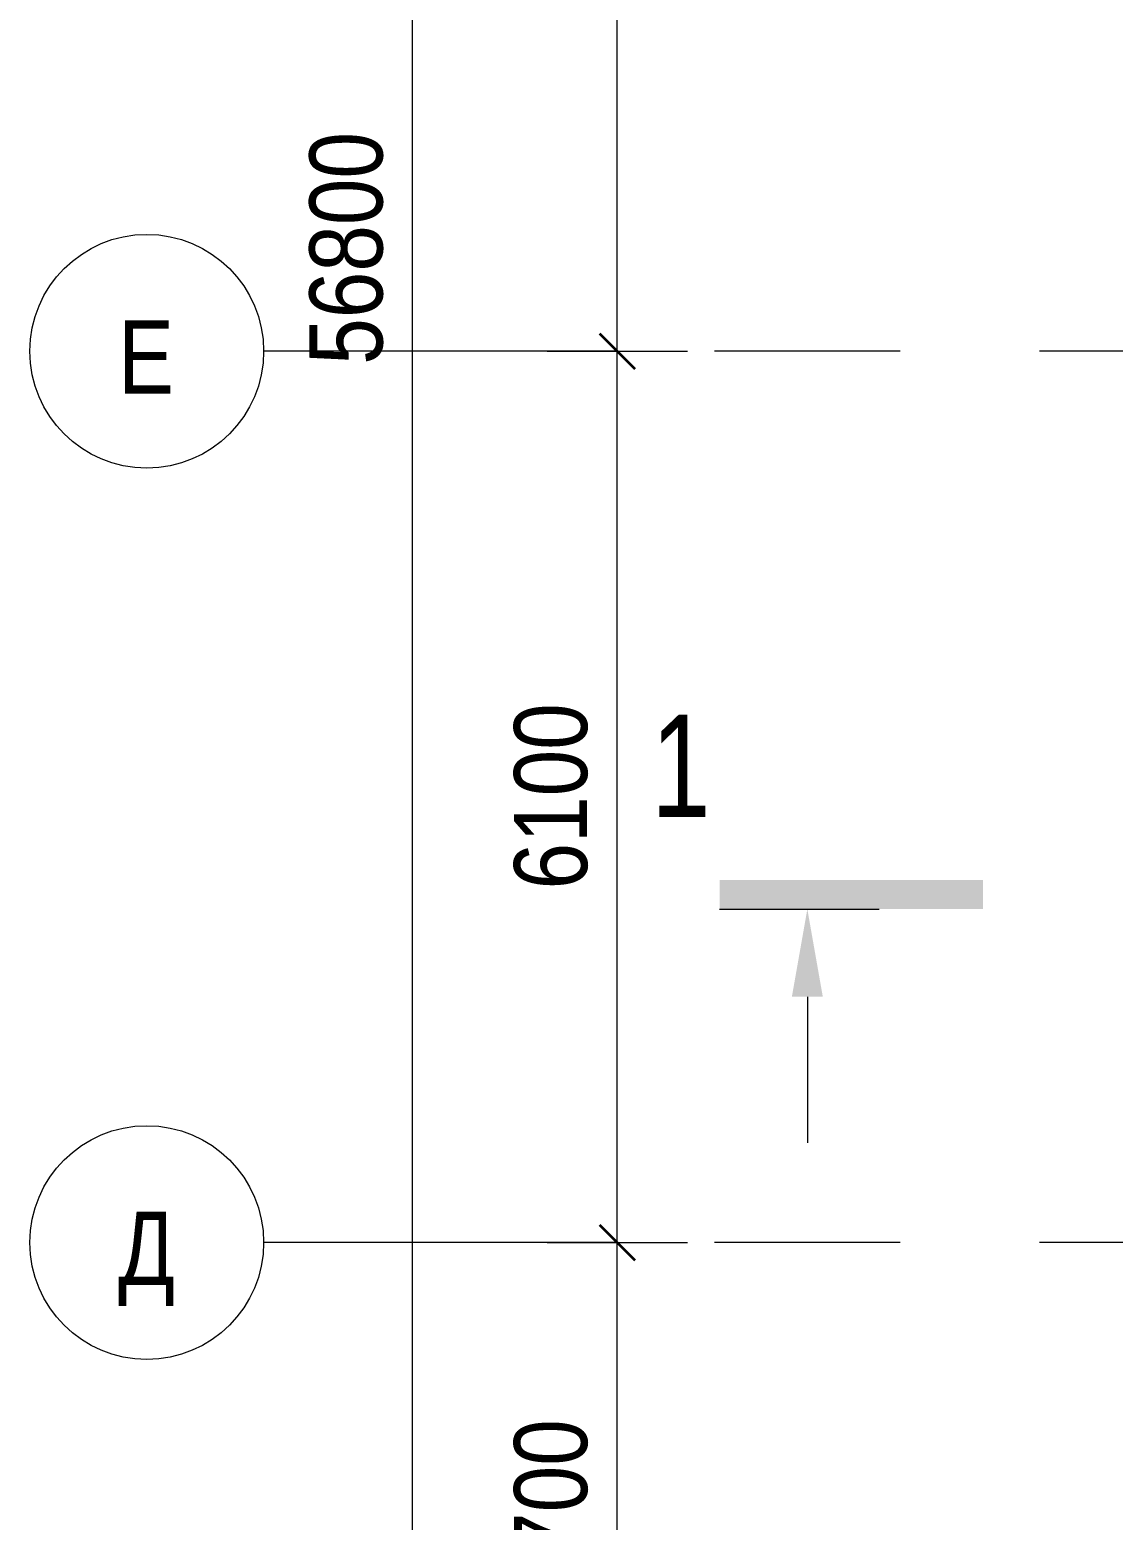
# Model space of a CAD drawing. Header units: millimetres. Extents: x 48966 to 155647, y -43515 to 30475.
# Drawn here: x 48966 to 56378, y -11683 to -1483 of the extents above; entities that cross this region are included whole.
import ezdxf

# ---------------------------------------------------------------- set-up
doc = ezdxf.new("R2010")
doc.units = ezdxf.units.MM
doc.linetypes.add('Осевые', pattern=[6350, 1270, -952.5, 3175, -952.5])
for name, color, linetype, lineweight in [('Оси', 7, 'Continuous', 9), ('Оси-1', 7, 'Continuous', 18), ('Оси-2', 7, 'Осевые', 9), ('Размеры', 7, 'Continuous', 9), ('Размеры-200', 7, 'Continuous', 9), ('Разрезы', 7, 'Continuous', 9)]:
    doc.layers.add(name, color=color, linetype=linetype, lineweight=lineweight)
doc.styles.add('Arial Narrow', font='Arial Narrow.ttf', dxfattribs={"height": 500})
doc.styles.add('Arial_2', font='Arial.ttf', dxfattribs={"width": 0.75, "height": 700})
doc.dimstyles.new('Диагональ_-_2_5_мм_Arial_narrow', dxfattribs={"dimscale": 304.8, "dimtxt": 511.715487, "dimasz": 0.787402, "dimexe": 1.574803, "dimexo": 0.0625, "dimgap": 0.19685, "dimtad": 1, "dimdec": 0, "dimzin": 0, "dimdsep": 46, "dimtxsty": 'Arial Narrow', "dimblk1": 'OBLIQUE', "dimblk2": 'OBLIQUE', "dimsah": 1, "dimcen": 0.09, "dimdle": 1.574803, "dimazin": 0, "dimtfac": 1, "dimtdec": 4, "dimtix": 1, "dimtmove": 0, "dimatfit": 3, "dimfxl": 1.574803, "dimfxlon": 1, "dimtvp": 1, "dimtolj": 1, "dimtzin": 0, "dimarcsym": 2})

# ---------------------------------------------------------------- blocks, each defined once
blk = doc.blocks.new('Ось сетки - По умолчанию 2-349628-План 2-го этажа на отм_ 0_000')
at = {"layer": 'Оси-1'}
blk.add_circle((0, 0), 4, dxfattribs=at)
blk = doc.blocks.new('Разрез - Номер сзади-234830-План 2-го этажа на отм_ 0_000')
at = {"layer": 'Разрезы'}
for points in [[(0, 0), (0, 1), (9.004, 1), (9.004, 0)], [(2.471, -3), (3, 0), (3.529, -3)]]:
    blk.add_hatch(color=256, dxfattribs=at).paths.add_polyline_path(points, flags=0)
blk.add_line((3, -3), (3, -8), dxfattribs=at)
blk = doc.blocks.new('DIMBLOCK18-План 2-го этажа на отм_ 0_000')
at = {"layer": 'Размеры-200', "lineweight": 35, "transparency": 16777216}
for points in [[(51585, 25417), (51465, 25537), (51705, 25297)], [(51585, -31383), (51465, -31263), (51705, -31503)]]:
    blk.add_hatch(color=256, dxfattribs=at).paths.add_polyline_path(points, flags=0)
at = {"layer": 'Размеры-200', "transparency": 16777216}
for p, q in [((51585, -31863), (51585, 25897)), ((51105, 25417), (52065, 25417)), ((51585, 25417), (51105, 25417)), ((51105, -31383), (52065, -31383)), ((51585, -31383), (51105, -31383))]:
    blk.add_line(p, q, dxfattribs=at)
at = {"layer": 'Размеры-200', "lineweight": 35, "transparency": 16777216}
for p, q in [((51585, 25417), (51465, 25537)), ((51465, 25537), (51705, 25297)), ((51705, 25297), (51585, 25417)), ((51585, -31383), (51465, -31263)), ((51465, -31263), (51705, -31503)), ((51705, -31503), (51585, -31383))]:
    blk.add_line(p, q, dxfattribs=at)
at = {"layer": 'Размеры-200', "color": 0, "transparency": 16777216, "insert": (50879, -3775), "char_height": 500, "width": 1900.66, "attachment_point": 1, "rotation": 90, "line_spacing_factor": 0.974696, "style": 'Arial Narrow'}
blk.add_mtext('56800', dxfattribs=at)
blk = doc.blocks.new('_Oblique')
at = {"color": 0, "linetype": 'ByBlock', "lineweight": -2}
blk.add_line((-0.5, -0.5), (0.5, 0.5), dxfattribs=at)
blk = doc.blocks.new('DIMBLOCK23-План 2-го этажа на отм_ 0_000')
at = {"layer": 'Размеры-200', "lineweight": 35, "transparency": 16777216}
for points in [[(52985, -9783), (52865, -9663), (53105, -9903)], [(52985, -13483), (52865, -13363), (53105, -13603)]]:
    blk.add_hatch(color=256, dxfattribs=at).paths.add_polyline_path(points, flags=0)
for p, q in [((52985, -9783), (52865, -9663)), ((52865, -9663), (53105, -9903)), ((53105, -9903), (52985, -9783)), ((52985, -13483), (52865, -13363)), ((52865, -13363), (53105, -13603)), ((53105, -13603), (52985, -13483))]:
    blk.add_line(p, q, dxfattribs=at)
at = {"layer": 'Размеры-200', "transparency": 16777216}
for p, q in [((52505, -9783), (53465, -9783)), ((52985, -9783), (52505, -9783)), ((52985, -13483), (52985, -9783)), ((52505, -13483), (53465, -13483)), ((52985, -13483), (52505, -13483))]:
    blk.add_line(p, q, dxfattribs=at)
at = {"layer": 'Размеры-200', "color": 0, "transparency": 16777216, "insert": (52279, -12266), "char_height": 500, "width": 1520.53, "attachment_point": 1, "rotation": 90, "line_spacing_factor": 0.974696, "style": 'Arial Narrow'}
blk.add_mtext('3700', dxfattribs=at)
blk = doc.blocks.new('DIMBLOCK24-План 2-го этажа на отм_ 0_000')
at = {"layer": 'Размеры-200', "lineweight": 35, "transparency": 16777216}
for points in [[(52985, -3683), (52865, -3563), (53105, -3803)], [(52985, -9783), (52865, -9663), (53105, -9903)]]:
    blk.add_hatch(color=256, dxfattribs=at).paths.add_polyline_path(points, flags=0)
for p, q in [((52985, -3683), (52865, -3563)), ((52865, -3563), (53105, -3803)), ((53105, -3803), (52985, -3683)), ((52985, -9783), (52865, -9663)), ((52865, -9663), (53105, -9903)), ((53105, -9903), (52985, -9783))]:
    blk.add_line(p, q, dxfattribs=at)
at = {"layer": 'Размеры-200', "transparency": 16777216}
for p, q in [((52505, -3683), (53465, -3683)), ((52985, -3683), (52505, -3683)), ((52985, -9783), (52985, -3683)), ((52505, -9783), (53465, -9783)), ((52985, -9783), (52505, -9783))]:
    blk.add_line(p, q, dxfattribs=at)
at = {"layer": 'Размеры-200', "color": 0, "transparency": 16777216, "insert": (52279, -7366), "char_height": 500, "width": 1520.53, "attachment_point": 1, "rotation": 90, "line_spacing_factor": 0.974696, "style": 'Arial Narrow'}
blk.add_mtext('6100', dxfattribs=at)
blk = doc.blocks.new('DIMBLOCK25-План 2-го этажа на отм_ 0_000')
at = {"layer": 'Размеры-200', "lineweight": 35, "transparency": 16777216}
for points in [[(52985, 2417), (52865, 2537), (53105, 2297)], [(52985, -3683), (52865, -3563), (53105, -3803)]]:
    blk.add_hatch(color=256, dxfattribs=at).paths.add_polyline_path(points, flags=0)
for p, q in [((52985, 2417), (52865, 2537)), ((52865, 2537), (53105, 2297)), ((53105, 2297), (52985, 2417)), ((52985, -3683), (52865, -3563)), ((52865, -3563), (53105, -3803)), ((53105, -3803), (52985, -3683))]:
    blk.add_line(p, q, dxfattribs=at)
at = {"layer": 'Размеры-200', "transparency": 16777216}
for p, q in [((52505, 2417), (53465, 2417)), ((52985, 2417), (52505, 2417)), ((52985, -3683), (52985, 2417)), ((52505, -3683), (53465, -3683)), ((52985, -3683), (52505, -3683))]:
    blk.add_line(p, q, dxfattribs=at)
at = {"layer": 'Размеры-200', "color": 0, "transparency": 16777216, "insert": (52279, -1266), "char_height": 500, "width": 1520.53, "attachment_point": 1, "rotation": 90, "line_spacing_factor": 0.974696, "style": 'Arial Narrow'}
blk.add_mtext('6100', dxfattribs=at)

msp = doc.modelspace()

# ---------------------------------------------------------------- linework, layer by layer
at = {"layer": 'Оси-2'}
for p, q in [((150171.6, -3682.9), (50565.6, -3682.9)), ((150171.6, -9782.9), (50565.6, -9782.9))]:
    msp.add_line(p, q, dxfattribs=at)
at = {"layer": 'Разрезы'}
msp.add_line((53685.7, -7500.5), (54777.7, -7500.5), dxfattribs=at)

# ---------------------------------------------------------------- block references
at = {"layer": 'Оси-1', "xscale": 199.9999999999999, "yscale": 199.9999999999999, "zscale": 199.9999999999999, "rotation": 89.99999999999982}
for p in [(49765.6, -3682.9), (49765.6, -9782.9)]:
    msp.add_blockref('Ось сетки - По умолчанию 2-349628-План 2-го этажа на отм_ 0_000', p, dxfattribs=at)
at = {"layer": 'Разрезы', "xscale": 199.9999999999999, "yscale": 199.9999999999999, "zscale": 199.9999999999999}
msp.add_blockref('Разрез - Номер сзади-234830-План 2-го этажа на отм_ 0_000', (53685.7, -7500.5), dxfattribs=at)

# ---------------------------------------------------------------- texts
at = {"layer": 'Оси', "char_height": 500, "width": 464.979, "attachment_point": 1, "style": 'Arial Narrow'}
for s, insert in [('\\fArial Narrow|b0|i0|c204|p34|;Е', (49570.4, -3472.3)), ('\\fArial Narrow|b0|i0|c204|p34|;Д', (49570.4, -9572.3))]:
    msp.add_mtext(s, dxfattribs=dict(at, insert=insert))
at = {"layer": 'Разрезы', "insert": (53216.4, -6169.4), "char_height": 700, "width": 505.063, "attachment_point": 1, "style": 'Arial_2'}
msp.add_mtext('\\fArial|b0|i0|c204|p34|;\\W.75;1', dxfattribs=at)

# ---------------------------------------------------------------- dimensions: what is measured, and where the dimension line sits
at = {"layer": 'Размеры'}
for base, p1, p2, override, picture, middle in [((51585.5, 25417.1), (51105.5, -31382.9), (51105.5, 25417.1), {"dimpost": '<>', "dimfxl": 56800}, 'DIMBLOCK18-План 2-го этажа на отм_ 0_000', (51270.2, -2982.9)), ((52985.5, 2417.1), (52505.5, -3682.9), (52505.5, 2417.1), {"dimpost": '<>', "dimfxl": 6100}, 'DIMBLOCK25-План 2-го этажа на отм_ 0_000', (52670.2, -632.9)), ((52985.5, -3682.9), (52505.5, -9782.9), (52505.5, -3682.9), {"dimpost": '<>', "dimfxl": 6100}, 'DIMBLOCK24-План 2-го этажа на отм_ 0_000', (52670.2, -6732.9)), ((52985.5, -9782.9), (52505.5, -13482.9), (52505.5, -9782.9), {"dimpost": '<>', "dimfxl": 3700}, 'DIMBLOCK23-План 2-го этажа на отм_ 0_000', (52670.2, -11632.9))]:
    dim = msp.add_linear_dim(base=base, p1=p1, p2=p2, angle=90, dimstyle='Диагональ_-_2_5_мм_Arial_narrow', override=override, dxfattribs=at)
    dim.commit()
    dim.dimension.update_dxf_attribs({"geometry": picture, "text_midpoint": middle})

doc.saveas('drawing.dxf')
